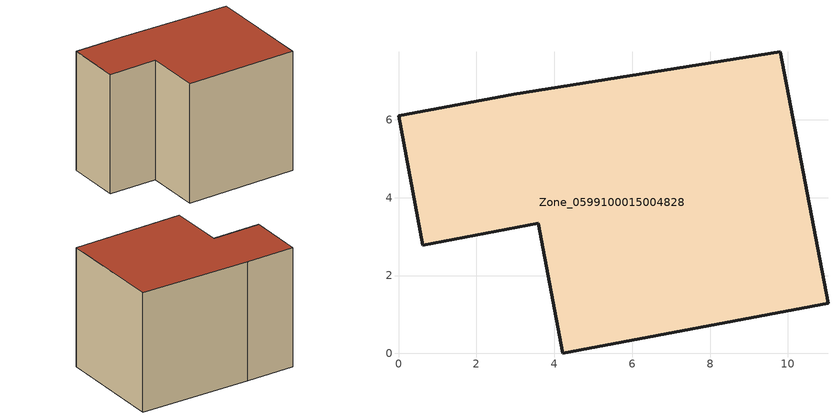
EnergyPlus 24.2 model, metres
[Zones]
Zone_0599100015004828
 floor ground (C_G): 0,6.1 2.96,6.66 9.8,7.75 11.03,1.29 4.22,0 3.58,3.34 0.63,2.78 z0.94
 wall outside (C_F): 2.96,6.66 0,6.1 0.63,2.78 3.58,3.34 4.22,0 11.03,1.29 9.8,7.75 2.96,6.66 z0.94:8.4
 roof outside (C_R): 11.03,1.29 9.8,7.75 2.96,6.66 0,6.1 0.63,2.78 3.58,3.34 4.22,0 z8.4
[BUILDING]
Pand.0599100015004828: North Axis=0; Terrain=City; Loads Convergence Tolerance Value=0.04; Temperature Convergence Tolerance Value=0.4; Solar Distribution=FullExterior; Maximum Number of Warmup Days=25; Minimum Number of Warmup Days=1
[Site:Location]
Rotterdam.The.Hague.AP_ZH_NLD Design_Conditions: Latitude=51.96; Longitude=4.45; Time Zone=1; Elevation=-4.5
[SITE:GROUNDTEMPERATURE:BUILDINGSURFACE]
18, 18, 18, 18, 18, 18, 18, 18, 18, 18, 18, 18
[MATERIAL] Thermal Absorptance=0.9; Solar Absorptance=0.7; Visible Absorptance=0.7
Name | Roughness | Thickness | Conductivity | Density | Specific Heat
G.TC.1946-1964 | MediumSmooth | 0.15 | 1 | 540 | 1210
F.TC.1946-1964 | Rough | 0.3 | 0.857143 | 1920 | 840
R.TC.1946-1964 | MediumRough | 0.2 | 0.235294 | 1500 | 1000
[CONSTRUCTION]
C_G: G.TC.1946-1964
C_F: F.TC.1946-1964
C_R: R.TC.1946-1964
[ZONE]
Zone_0599100015004828: Type=1; Multiplier=1; Ceiling Height=Autocalculate; Volume=Autocalculate; Floor Area=autocalculate; Part of Total Floor Area=Yes
[ZONEINFILTRATION:DESIGNFLOWRATE]
Infil_Zone_0599100015004828: Zone or ZoneList or Space or SpaceList=Zone_0599100015004828; Schedule=AlwaysOn; Design Flow Rate Calculation Method=Flow/Area; Flow Rate per Floor Area=0.003; Constant Term Coefficient=1; Temperature Term Coefficient=0; Velocity Term Coefficient=0; Velocity Squared Term Coefficient=0
[HVACTEMPLATE:ZONE:IDEALLOADSAIRSYSTEM]
Zone_0599100015004828: Maximum Heating Supply Air Temperature=50; Minimum Cooling Supply Air Temperature=13; Maximum Heating Supply Air Humidity Ratio=0.0156; Minimum Cooling Supply Air Humidity Ratio=0.0077; Heating Limit=NoLimit; Cooling Limit=NoLimit; Dehumidification Control Type=ConstantSensibleHeatRatio; Cooling Sensible Heat Ratio=0.7; Dehumidification Setpoint=60; Humidification Control Type=None; Humidification Setpoint=30; Outdoor Air Method=None; Outdoor Air Flow Rate per Person=0.00944; Outdoor Air Flow Rate per Zone Floor Area=0; Outdoor Air Flow Rate per Zone=0; Demand Controlled Ventilation Type=None; Outdoor Air Economizer Type=NoEconomizer; Heat Recovery Type=None; Sensible Heat Recovery Effectiveness=0.7; Latent Heat Recovery Effectiveness=0.65
[ZONECONTROL:THERMOSTAT]
ThermostatControl_Zone_0599100015004828: Zone or ZoneList=Zone_0599100015004828; Control Type Schedule=DualSetpointControlType; Control 1=Thermostat_Zone_0599100015004828; Temperature Difference Between Cutout And Setpoint=0
[THERMOSTATSETPOINT:DUALSETPOINT]
Thermostat_Zone_0599100015004828: Heating Setpoint Temperature Schedule=HeatingSetpoint_Zone_0599100015004828; Cooling Setpoint Temperature Schedule=CoolingSetpoint_Zone_0599100015004828
[SCHEDULE:COMPACT]
HeatingSetpoint_Zone_0599100015004828: Through: 12/31, For: AllDays, Until: 24:00, 21
CoolingSetpoint_Zone_0599100015004828: Through: 12/31, For: AllDays, Until: 24:00, 24
DualSetpointControlType: Through: 12/31, For: AllDays, Until: 24:00, 4
AlwaysOn: Through: 12/31, For: AllDays, Until: 24:00, 1
